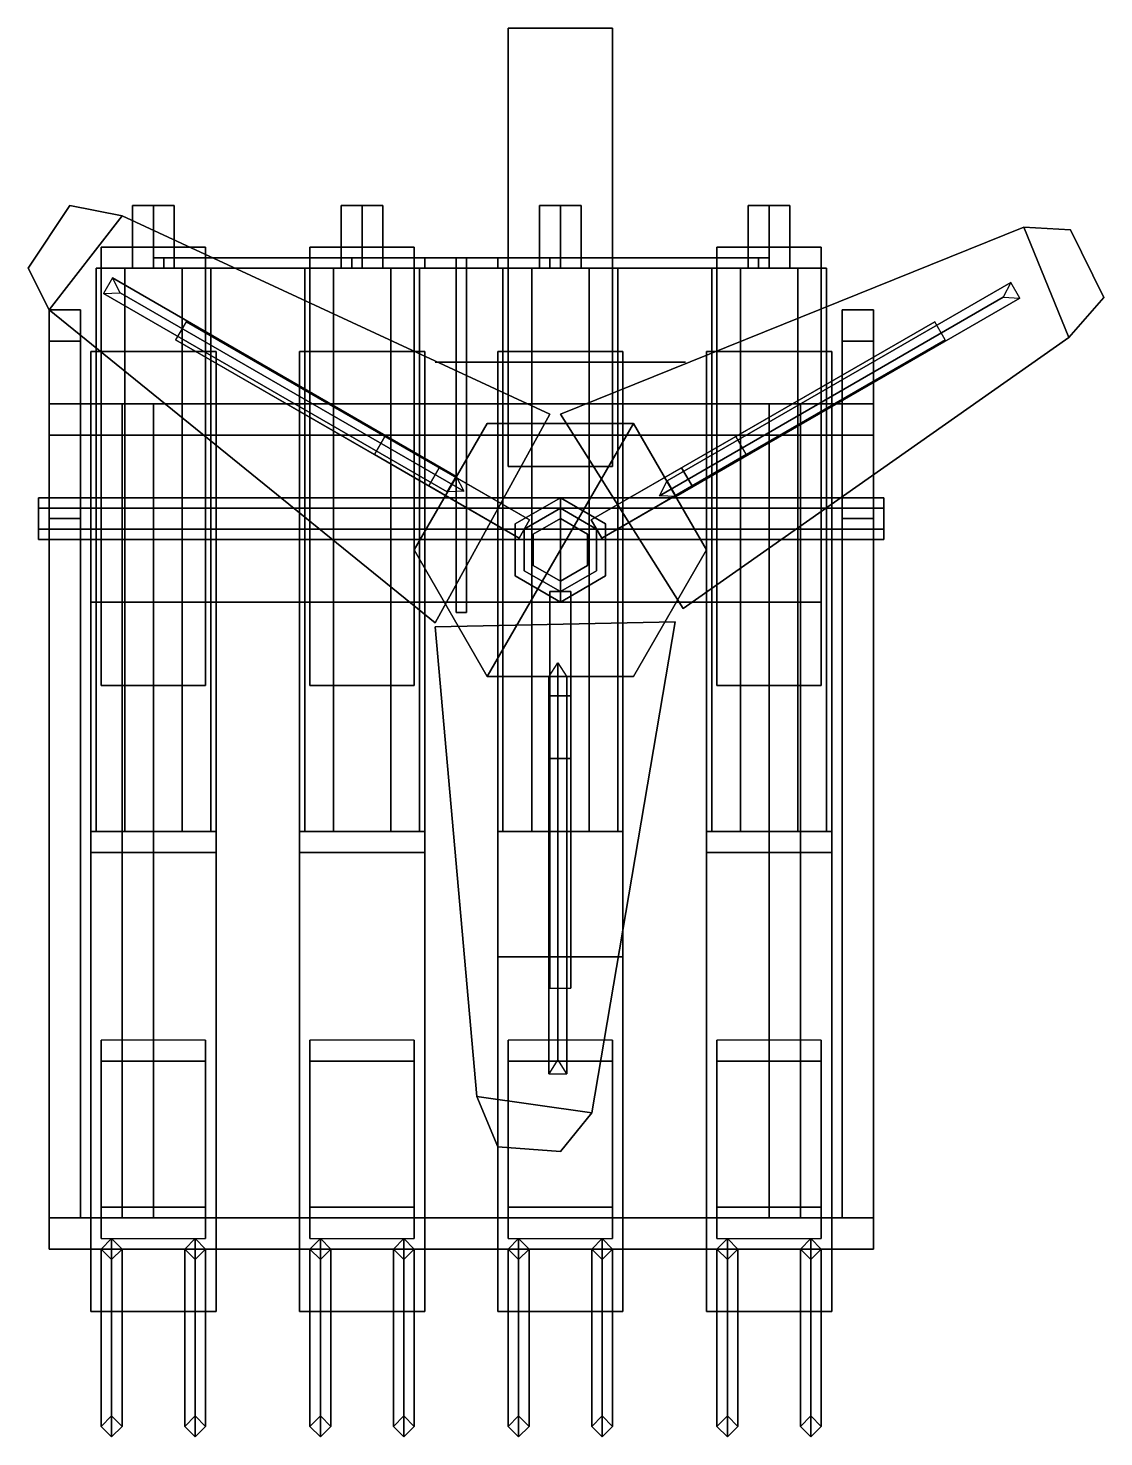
# Model space of a CAD drawing. Header units: millimetres. Extents: x -0.51 to 7, y -0.85 to 1.
# Drawn here: x -0.51 to 0.521, y -0.85 to 0.5 of the extents above; entities that cross this region are included whole.
import ezdxf

# ---------------------------------------------------------------- set-up
doc = ezdxf.new("R2010")
doc.units = ezdxf.units.MM
for name, color, linetype in [('mg', 1, 'Continuous'), ('sleeve', 5, 'Continuous'), ('turret', 2, 'Continuous')]:
    doc.layers.add(name, color=color, linetype=linetype)

msp = doc.modelspace()

# ---------------------------------------------------------------- linework, layer by layer
for points in [[(-0.49, 0.23, 0.03), (-0.42, 0.32, 0.03), (-0.47, 0.33, 0.03), (-0.51, 0.27, 0.03)], [(-0.47, 0.33), (-0.42, 0.32), (-0.49, 0.23), (-0.51, 0.27)], [(-0.51, 0.27, 0.03), (-0.47, 0.33, 0.03), (-0.47, 0.33), (-0.51, 0.27)], [(-0.47, 0.33, 0.03), (-0.42, 0.32, 0.03), (-0.42, 0.32), (-0.47, 0.33)], [(-0.42, 0.32), (-0.01, 0.13), (-0.12, -0.07), (-0.49, 0.23)], [(-0.12, -0.07, 0.03), (-0.01, 0.13, 0.03), (-0.42, 0.32, 0.03), (-0.49, 0.23, 0.03)], [(-0.42, 0.32, 0.03), (-0.01, 0.13, 0.03), (-0.01, 0.13), (-0.42, 0.32)], [(0, 0.13, 0.03), (0.1176, -0.0563, 0.03), (0.4871, 0.2037, 0.03), (0.4442, 0.3094, 0.03)], [(0.4871, 0.2037), (0.1176, -0.0563), (0, 0.13), (0.4442, 0.3094)], [(0.4442, 0.3094), (0, 0.13), (0, 0.13, 0.03), (0.4442, 0.3094, 0.03)], [(0.4442, 0.3094, 0.03), (0.4871, 0.2037, 0.03), (0.5208, 0.242, 0.03), (0.4888, 0.3067, 0.03)], [(0.5208, 0.242), (0.4871, 0.2037), (0.4442, 0.3094), (0.4888, 0.3067)], [(0.4888, 0.3067), (0.4442, 0.3094), (0.4442, 0.3094, 0.03), (0.4888, 0.3067, 0.03)], [(0.4888, 0.3067, 0.03), (0.5208, 0.242, 0.03), (0.5208, 0.242), (0.4888, 0.3067)], [(-0.51, 0.27), (-0.49, 0.23), (-0.49, 0.23, 0.03), (-0.51, 0.27, 0.03)], [(-0.4293, 0.2607, 0.0257), (-0.4379, 0.2457, 0.0257), (-0.1085, 0.0555, 0.8413), (-0.0999, 0.0705, 0.8413)], [(-0.4218, 0.2464, 0.0193), (-0.4293, 0.2607, 0.0257), (-0.0999, 0.0705, 0.8413), (-0.0924, 0.0562, 0.835)], [(-0.4379, 0.2457, 0.0257), (-0.4218, 0.2464, 0.0193), (-0.0924, 0.0562, 0.835), (-0.1085, 0.0555, 0.8413)], [(0.4318, 0.2564, 0.0257), (0.4243, 0.2421, 0.0193), (0.0949, 0.0519, 0.835), (0.1024, 0.0662, 0.8413)], [(0.4404, 0.2414, 0.0257), (0.4318, 0.2564, 0.0257), (0.1024, 0.0662, 0.8413), (0.111, 0.0512, 0.8413)], [(-0.49, 0.23), (-0.12, -0.07), (-0.12, -0.07, 0.03), (-0.49, 0.23, 0.03)], [(0.4243, 0.2421, 0.0193), (0.4404, 0.2414, 0.0257), (0.111, 0.0512, 0.8413), (0.0949, 0.0519, 0.835)], [(0.5208, 0.242, 0.03), (0.4871, 0.2037, 0.03), (0.4871, 0.2037), (0.5208, 0.242)], [(-0.1682, 0.1087, 0.5), (-0.3587, 0.2187, 0.03), (-0.3687, 0.2013, 0.03), (-0.1782, 0.0913, 0.5)], [(-0.0296, 0.0287, 0.5), (-0.0296, 0.0287, 0.03), (-0.3587, 0.2187, 0.03), (-0.1682, 0.1087, 0.5)], [(0.3587, 0.2187, 0.03), (0.0296, 0.0287, 0.03), (0.0296, 0.0287, 0.5), (0.1682, 0.1087, 0.5)], [(0.1782, 0.0913, 0.5), (0.3687, 0.2013, 0.03), (0.3587, 0.2187, 0.03), (0.1682, 0.1087, 0.5)], [(0.4871, 0.2037, 0.03), (0.1176, -0.0563, 0.03), (0.1176, -0.0563), (0.4871, 0.2037)], [(-0.3687, 0.2013, 0.03), (-0.0396, 0.0113, 0.03), (-0.0396, 0.0113, 0.5), (-0.1782, 0.0913, 0.5)], [(0.0396, 0.0113, 0.5), (0.0396, 0.0113, 0.03), (0.3687, 0.2013, 0.03), (0.1782, 0.0913, 0.5)], [(-0.12, -0.07), (-0.01, 0.13), (-0.01, 0.13, 0.03), (-0.12, -0.07, 0.03)], [(0, 0.13), (0.1176, -0.0563), (0.1176, -0.0563, 0.03), (0, 0.13, 0.03)], [(-0.1782, 0.0913, 0.5), (-0.0396, 0.0113, 0.5), (-0.0296, 0.0287, 0.5), (-0.1682, 0.1087, 0.5)], [(-0.14, 0, 0.05), (-0.07, 0.1212, 0.05), (-0.07, 0.1212), (-0.14, 0)], [(-0.07, 0.1212, 0.05), (-0.14, 0, 0.05), (-0.07, -0.1212, 0.05), (0.07, 0.1212, 0.05)], [(-0.07, 0.1212, 0.05), (0.07, 0.1212, 0.05), (0.07, 0.1212), (-0.07, 0.1212)], [(0.07, 0.1212, 0.05), (-0.07, -0.1212, 0.05), (0.07, -0.1212, 0.05), (0.14, 0, 0.05)], [(0.1682, 0.1087, 0.5), (0.0296, 0.0287, 0.5), (0.0396, 0.0113, 0.5), (0.1782, 0.0913, 0.5)], [(0.07, 0.1212, 0.05), (0.14, 0, 0.05), (0.14, 0), (0.07, 0.1212)], [(-0.1162, 0.0787, 0.87), (-0.1162, 0.0787, 0.82), (-0.1262, 0.0613, 0.82), (-0.1262, 0.0613, 0.87)], [(-0.1262, 0.0613, 0.87), (-0.0396, 0.0113, 0.89), (-0.0296, 0.0287, 0.89), (-0.1162, 0.0787, 0.87)], [(-0.1162, 0.0787, 0.82), (-0.0296, 0.0287, 0.8), (-0.0396, 0.0113, 0.8), (-0.1262, 0.0613, 0.82)], [(-0.0296, 0.0287, 0.89), (-0.0296, 0.0287, 0.8), (-0.1162, 0.0787, 0.82), (-0.1162, 0.0787, 0.87)], [(0.1162, 0.0787, 0.82), (0.0296, 0.0287, 0.8), (0.0296, 0.0287, 0.89), (0.1162, 0.0787, 0.87)], [(0.1262, 0.0613, 0.82), (0.0396, 0.0113, 0.8), (0.0296, 0.0287, 0.8), (0.1162, 0.0787, 0.82)], [(0.1162, 0.0787, 0.87), (0.0296, 0.0287, 0.89), (0.0396, 0.0113, 0.89), (0.1262, 0.0613, 0.87)], [(0.1262, 0.0613, 0.87), (0.1262, 0.0613, 0.82), (0.1162, 0.0787, 0.82), (0.1162, 0.0787, 0.87)], [(-0.1262, 0.0613, 0.82), (-0.0396, 0.0113, 0.8), (-0.0396, 0.0113, 0.89), (-0.1262, 0.0613, 0.87)], [(0.0396, 0.0113, 0.89), (0.0396, 0.0113, 0.8), (0.1262, 0.0613, 0.82), (0.1262, 0.0613, 0.87)], [(0, 0.05, 0.05), (-0.0433, 0.025, 0.05), (-0.0433, 0.025, 0.95), (0, 0.05, 0.95)], [(0, -0.05, 0.95), (0, 0.05, 0.95), (-0.0433, 0.025, 0.95), (-0.0433, -0.025, 0.95)], [(0.0433, 0.025, 0.05), (0, 0.05, 0.05), (0, 0.05, 0.95), (0.0433, 0.025, 0.95)], [(0.0433, -0.025, 0.95), (0.0433, 0.025, 0.95), (0, 0.05, 0.95), (0, -0.05, 0.95)], [(0, 0.04, 0.95), (-0.0346, 0.02, 0.95), (-0.0346, 0.02, 1.45), (0, 0.04, 1.45)], [(0, -0.04, 1.45), (0, 0.04, 1.45), (-0.0346, 0.02, 1.45), (-0.0346, -0.02, 1.45)], [(0, 0.03, 1.45), (-0.026, 0.015, 1.45), (-0.026, 0.015, 1.53), (0, 0.03, 1.53)], [(0.0346, 0.02, 0.95), (0, 0.04, 0.95), (0, 0.04, 1.45), (0.0346, 0.02, 1.45)], [(0.0346, -0.02, 1.45), (0.0346, 0.02, 1.45), (0, 0.04, 1.45), (0, -0.04, 1.45)], [(0.026, 0.015, 1.45), (0, 0.03, 1.45), (0, 0.03, 1.53), (0.026, 0.015, 1.53)], [(-0.0433, 0.025, 0.05), (-0.0433, -0.025, 0.05), (-0.0433, -0.025, 0.95), (-0.0433, 0.025, 0.95)], [(-0.0346, 0.02, 0.95), (-0.0346, -0.02, 0.95), (-0.0346, -0.02, 1.45), (-0.0346, 0.02, 1.45)], [(-0.026, 0.015, 1.45), (-0.026, -0.015, 1.45), (-0.026, -0.015, 1.53), (-0.026, 0.015, 1.53)], [(0.026, -0.015, 1.45), (0.026, 0.015, 1.45), (0.026, 0.015, 1.53), (0.026, -0.015, 1.53)], [(0.0346, -0.02, 0.95), (0.0346, 0.02, 0.95), (0.0346, 0.02, 1.45), (0.0346, -0.02, 1.45)], [(0.0433, -0.025, 0.05), (0.0433, 0.025, 0.05), (0.0433, 0.025, 0.95), (0.0433, -0.025, 0.95)], [(-0.07, -0.1212, 0.05), (-0.14, 0, 0.05), (-0.14, 0), (-0.07, -0.1212)], [(0.14, 0, 0.05), (0.07, -0.1212, 0.05), (0.07, -0.1212), (0.14, 0)], [(-0.0433, -0.025, 0.05), (0, -0.05, 0.05), (0, -0.05, 0.95), (-0.0433, -0.025, 0.95)], [(-0.0346, -0.02, 0.95), (0, -0.04, 0.95), (0, -0.04, 1.45), (-0.0346, -0.02, 1.45)], [(-0.026, -0.015, 1.45), (0, -0.03, 1.45), (0, -0.03, 1.53), (-0.026, -0.015, 1.53)], [(0, -0.03, 1.45), (0.026, -0.015, 1.45), (0.026, -0.015, 1.53), (0, -0.03, 1.53)], [(0, -0.04, 0.95), (0.0346, -0.02, 0.95), (0.0346, -0.02, 1.45), (0, -0.04, 1.45)], [(0, -0.05, 0.05), (0.0433, -0.025, 0.05), (0.0433, -0.025, 0.95), (0, -0.05, 0.95)], [(-0.01, -0.04, 0.5), (-0.01, -0.04, 0.03), (-0.01, -0.42, 0.03), (-0.01, -0.2, 0.5)], [(0.01, -0.2, 0.5), (0.01, -0.04, 0.5), (-0.01, -0.04, 0.5), (-0.01, -0.2, 0.5)], [(-0.01, -0.04, 0.89), (-0.01, -0.04, 0.8), (-0.01, -0.14, 0.82), (-0.01, -0.14, 0.87)], [(-0.01, -0.14, 0.82), (-0.01, -0.04, 0.8), (0.01, -0.04, 0.8), (0.01, -0.14, 0.82)], [(0.01, -0.14, 0.87), (0.01, -0.04, 0.89), (-0.01, -0.04, 0.89), (-0.01, -0.14, 0.87)], [(0.01, -0.42, 0.03), (0.01, -0.04, 0.03), (0.01, -0.04, 0.5), (0.01, -0.2, 0.5)], [(0.01, -0.14, 0.82), (0.01, -0.04, 0.8), (0.01, -0.04, 0.89), (0.01, -0.14, 0.87)], [(0.11, -0.0689, 0.03), (-0.12, -0.0737, 0.03), (-0.08, -0.5237, 0.03), (0.03, -0.5394, 0.03)], [(-0.08, -0.5237), (-0.12, -0.0737), (0.11, -0.0689), (0.03, -0.5394)], [(0.11, -0.0689), (-0.12, -0.0737), (-0.12, -0.0737, 0.03), (0.11, -0.0689, 0.03)], [(-0.08, -0.5237, 0.03), (-0.12, -0.0737, 0.03), (-0.12, -0.0737), (-0.08, -0.5237)], [(0.03, -0.5394), (0.11, -0.0689), (0.11, -0.0689, 0.03), (0.03, -0.5394, 0.03)], [(0.07, -0.1212, 0.05), (-0.07, -0.1212, 0.05), (-0.07, -0.1212), (0.07, -0.1212)], [(-0.0025, -0.4885, 0.0193), (-0.0111, -0.5021, 0.0257), (-0.0111, -0.1218, 0.8413), (-0.0025, -0.1082, 0.835)], [(0.0062, -0.5021, 0.0257), (-0.0025, -0.4885, 0.0193), (-0.0025, -0.1082, 0.835), (0.0062, -0.1218, 0.8413)], [(-0.0111, -0.5021, 0.0257), (0.0062, -0.5021, 0.0257), (0.0062, -0.1218, 0.8413), (-0.0111, -0.1218, 0.8413)], [(-0.01, -0.14, 0.87), (-0.01, -0.14, 0.82), (0.01, -0.14, 0.82), (0.01, -0.14, 0.87)], [(-0.01, -0.2, 0.5), (-0.01, -0.42, 0.03), (0.01, -0.42, 0.03), (0.01, -0.2, 0.5)], [(0.03, -0.5394, 0.03), (-0.08, -0.5237, 0.03), (-0.06, -0.572, 0.03), (0, -0.5767, 0.03)], [(-0.06, -0.572), (-0.08, -0.5237), (0.03, -0.5394), (0, -0.5767)], [(-0.06, -0.572, 0.03), (-0.08, -0.5237, 0.03), (-0.08, -0.5237), (-0.06, -0.572)], [(0, -0.5767), (0.03, -0.5394), (0.03, -0.5394, 0.03), (0, -0.5767, 0.03)], [(0, -0.5767, 0.03), (-0.06, -0.572, 0.03), (-0.06, -0.572), (0, -0.5767)]]:
    msp.add_3dface(points)
at = {"layer": 'mg'}
for points in [[(-0.41, 0.27, 1.835), (-0.39, 0.27, 1.855), (-0.39, 0.33, 1.855), (-0.41, 0.33, 1.835)], [(-0.39, 0.27, 1.815), (-0.41, 0.27, 1.835), (-0.41, 0.33, 1.835), (-0.39, 0.33, 1.815)], [(-0.37, 0.33, 1.835), (-0.39, 0.33, 1.815), (-0.41, 0.33, 1.835), (-0.39, 0.33, 1.855)], [(-0.39, 0.27, 1.855), (-0.37, 0.27, 1.835), (-0.37, 0.33, 1.835), (-0.39, 0.33, 1.855)], [(-0.37, 0.27, 1.835), (-0.39, 0.27, 1.815), (-0.39, 0.33, 1.815), (-0.37, 0.33, 1.835)], [(-0.19, 0.27, 1.815), (-0.21, 0.27, 1.835), (-0.21, 0.33, 1.835), (-0.19, 0.33, 1.815)], [(-0.21, 0.27, 1.835), (-0.19, 0.27, 1.855), (-0.19, 0.33, 1.855), (-0.21, 0.33, 1.835)], [(-0.17, 0.33, 1.835), (-0.19, 0.33, 1.815), (-0.21, 0.33, 1.835), (-0.19, 0.33, 1.855)], [(-0.17, 0.27, 1.835), (-0.19, 0.27, 1.815), (-0.19, 0.33, 1.815), (-0.17, 0.33, 1.835)], [(-0.19, 0.27, 1.855), (-0.17, 0.27, 1.835), (-0.17, 0.33, 1.835), (-0.19, 0.33, 1.855)], [(0, 0.27, 1.815), (-0.02, 0.27, 1.835), (-0.02, 0.33, 1.835), (0, 0.33, 1.815)], [(-0.02, 0.27, 1.835), (0, 0.27, 1.855), (0, 0.33, 1.855), (-0.02, 0.33, 1.835)], [(0.02, 0.33, 1.835), (0, 0.33, 1.815), (-0.02, 0.33, 1.835), (0, 0.33, 1.855)], [(0.02, 0.27, 1.835), (0, 0.27, 1.815), (0, 0.33, 1.815), (0.02, 0.33, 1.835)], [(0, 0.27, 1.855), (0.02, 0.27, 1.835), (0.02, 0.33, 1.835), (0, 0.33, 1.855)], [(0.22, 0.33, 1.835), (0.2, 0.33, 1.815), (0.18, 0.33, 1.835), (0.2, 0.33, 1.855)], [(0.18, 0.27, 1.835), (0.2, 0.27, 1.855), (0.2, 0.33, 1.855), (0.18, 0.33, 1.835)], [(0.2, 0.27, 1.815), (0.18, 0.27, 1.835), (0.18, 0.33, 1.835), (0.2, 0.33, 1.815)], [(0.2, 0.27, 1.855), (0.22, 0.27, 1.835), (0.22, 0.33, 1.835), (0.2, 0.33, 1.855)], [(0.22, 0.27, 1.835), (0.2, 0.27, 1.815), (0.2, 0.33, 1.815), (0.22, 0.33, 1.835)], [(-0.445, -0.27, 1.86), (-0.4175, -0.27, 1.9076), (-0.4175, 0.27, 1.9076), (-0.445, 0.27, 1.86)], [(-0.4175, -0.27, 1.8124), (-0.445, -0.27, 1.86), (-0.445, 0.27, 1.86), (-0.4175, 0.27, 1.8124)], [(-0.3625, 0.27, 1.9076), (-0.4175, 0.27, 1.8124), (-0.445, 0.27, 1.86), (-0.4175, 0.27, 1.9076)], [(-0.4175, -0.27, 1.9076), (-0.3625, -0.27, 1.9076), (-0.3625, 0.27, 1.9076), (-0.4175, 0.27, 1.9076)], [(-0.3625, -0.27, 1.8124), (-0.4175, -0.27, 1.8124), (-0.4175, 0.27, 1.8124), (-0.3625, 0.27, 1.8124)], [(-0.335, 0.27, 1.86), (-0.3625, 0.27, 1.8124), (-0.4175, 0.27, 1.8124), (-0.3625, 0.27, 1.9076)], [(-0.3625, -0.27, 1.9076), (-0.335, -0.27, 1.86), (-0.335, 0.27, 1.86), (-0.3625, 0.27, 1.9076)], [(-0.335, -0.27, 1.86), (-0.3625, -0.27, 1.8124), (-0.3625, 0.27, 1.8124), (-0.335, 0.27, 1.86)], [(-0.245, -0.27, 1.86), (-0.2175, -0.27, 1.9076), (-0.2175, 0.27, 1.9076), (-0.245, 0.27, 1.86)], [(-0.1625, 0.27, 1.9076), (-0.2175, 0.27, 1.8124), (-0.245, 0.27, 1.86), (-0.2175, 0.27, 1.9076)], [(-0.2175, -0.27, 1.8124), (-0.245, -0.27, 1.86), (-0.245, 0.27, 1.86), (-0.2175, 0.27, 1.8124)], [(-0.135, 0.27, 1.86), (-0.1625, 0.27, 1.8124), (-0.2175, 0.27, 1.8124), (-0.1625, 0.27, 1.9076)], [(-0.1625, -0.27, 1.8124), (-0.2175, -0.27, 1.8124), (-0.2175, 0.27, 1.8124), (-0.1625, 0.27, 1.8124)], [(-0.2175, -0.27, 1.9076), (-0.1625, -0.27, 1.9076), (-0.1625, 0.27, 1.9076), (-0.2175, 0.27, 1.9076)], [(-0.1625, -0.27, 1.9076), (-0.135, -0.27, 1.86), (-0.135, 0.27, 1.86), (-0.1625, 0.27, 1.9076)], [(-0.135, -0.27, 1.86), (-0.1625, -0.27, 1.8124), (-0.1625, 0.27, 1.8124), (-0.135, 0.27, 1.86)], [(-0.055, -0.27, 1.86), (-0.0275, -0.27, 1.9076), (-0.0275, 0.27, 1.9076), (-0.055, 0.27, 1.86)], [(0.0275, 0.27, 1.9076), (-0.0275, 0.27, 1.8124), (-0.055, 0.27, 1.86), (-0.0275, 0.27, 1.9076)], [(-0.0275, -0.27, 1.8124), (-0.055, -0.27, 1.86), (-0.055, 0.27, 1.86), (-0.0275, 0.27, 1.8124)], [(0.055, 0.27, 1.86), (0.0275, 0.27, 1.8124), (-0.0275, 0.27, 1.8124), (0.0275, 0.27, 1.9076)], [(0.0275, -0.27, 1.8124), (-0.0275, -0.27, 1.8124), (-0.0275, 0.27, 1.8124), (0.0275, 0.27, 1.8124)], [(-0.0275, -0.27, 1.9076), (0.0275, -0.27, 1.9076), (0.0275, 0.27, 1.9076), (-0.0275, 0.27, 1.9076)], [(0.0275, -0.27, 1.9076), (0.055, -0.27, 1.86), (0.055, 0.27, 1.86), (0.0275, 0.27, 1.9076)], [(0.055, -0.27, 1.86), (0.0275, -0.27, 1.8124), (0.0275, 0.27, 1.8124), (0.055, 0.27, 1.86)], [(0.2275, 0.27, 1.9076), (0.1725, 0.27, 1.8124), (0.145, 0.27, 1.86), (0.1725, 0.27, 1.9076)], [(0.145, -0.27, 1.86), (0.1725, -0.27, 1.9076), (0.1725, 0.27, 1.9076), (0.145, 0.27, 1.86)], [(0.1725, -0.27, 1.8124), (0.145, -0.27, 1.86), (0.145, 0.27, 1.86), (0.1725, 0.27, 1.8124)], [(0.255, 0.27, 1.86), (0.2275, 0.27, 1.8124), (0.1725, 0.27, 1.8124), (0.2275, 0.27, 1.9076)], [(0.2275, -0.27, 1.8124), (0.1725, -0.27, 1.8124), (0.1725, 0.27, 1.8124), (0.2275, 0.27, 1.8124)], [(0.1725, -0.27, 1.9076), (0.2275, -0.27, 1.9076), (0.2275, 0.27, 1.9076), (0.1725, 0.27, 1.9076)], [(0.2275, -0.27, 1.9076), (0.255, -0.27, 1.86), (0.255, 0.27, 1.86), (0.2275, 0.27, 1.9076)], [(0.255, -0.27, 1.86), (0.2275, -0.27, 1.8124), (0.2275, 0.27, 1.8124), (0.255, 0.27, 1.86)], [(-0.45, -0.27, 1.91), (-0.45, -0.73, 1.91), (-0.33, -0.73, 1.91), (-0.33, -0.27, 1.91)], [(-0.45, -0.27, 1.76), (-0.45, -0.73, 1.76), (-0.45, -0.73, 1.91), (-0.45, -0.27, 1.91)], [(-0.33, -0.27, 1.91), (-0.33, -0.27, 1.76), (-0.45, -0.27, 1.76), (-0.45, -0.27, 1.91)], [(-0.33, -0.27, 1.76), (-0.33, -0.73, 1.76), (-0.45, -0.73, 1.76), (-0.45, -0.27, 1.76)], [(-0.33, -0.73, 1.91), (-0.33, -0.73, 1.76), (-0.33, -0.27, 1.76), (-0.33, -0.27, 1.91)], [(-0.25, -0.27, 1.76), (-0.25, -0.73, 1.76), (-0.25, -0.73, 1.91), (-0.25, -0.27, 1.91)], [(-0.13, -0.27, 1.91), (-0.13, -0.27, 1.76), (-0.25, -0.27, 1.76), (-0.25, -0.27, 1.91)], [(-0.13, -0.27, 1.76), (-0.13, -0.73, 1.76), (-0.25, -0.73, 1.76), (-0.25, -0.27, 1.76)], [(-0.25, -0.27, 1.91), (-0.25, -0.73, 1.91), (-0.13, -0.73, 1.91), (-0.13, -0.27, 1.91)], [(-0.13, -0.73, 1.91), (-0.13, -0.73, 1.76), (-0.13, -0.27, 1.76), (-0.13, -0.27, 1.91)], [(-0.06, -0.27, 1.76), (-0.06, -0.73, 1.76), (-0.06, -0.73, 1.91), (-0.06, -0.27, 1.91)], [(0.06, -0.27, 1.91), (0.06, -0.27, 1.76), (-0.06, -0.27, 1.76), (-0.06, -0.27, 1.91)], [(0.06, -0.27, 1.76), (0.06, -0.73, 1.76), (-0.06, -0.73, 1.76), (-0.06, -0.27, 1.76)], [(-0.06, -0.27, 1.91), (-0.06, -0.73, 1.91), (0.06, -0.73, 1.91), (0.06, -0.27, 1.91)], [(0.06, -0.73, 1.91), (0.06, -0.73, 1.76), (0.06, -0.27, 1.76), (0.06, -0.27, 1.91)], [(0.26, -0.27, 1.91), (0.26, -0.27, 1.76), (0.14, -0.27, 1.76), (0.14, -0.27, 1.91)], [(0.14, -0.27, 1.76), (0.14, -0.73, 1.76), (0.14, -0.73, 1.91), (0.14, -0.27, 1.91)], [(0.26, -0.27, 1.76), (0.26, -0.73, 1.76), (0.14, -0.73, 1.76), (0.14, -0.27, 1.76)], [(0.14, -0.27, 1.91), (0.14, -0.73, 1.91), (0.26, -0.73, 1.91), (0.26, -0.27, 1.91)], [(0.26, -0.73, 1.91), (0.26, -0.73, 1.76), (0.26, -0.27, 1.76), (0.26, -0.27, 1.91)], [(-0.44, -0.47, 1.91), (-0.44, -0.66, 1.91), (-0.44, -0.63, 1.93), (-0.44, -0.49, 1.93)], [(-0.34, -0.49, 1.93), (-0.34, -0.47, 1.91), (-0.44, -0.47, 1.91), (-0.44, -0.49, 1.93)], [(-0.34, -0.63, 1.93), (-0.34, -0.66, 1.91), (-0.34, -0.47, 1.91), (-0.34, -0.49, 1.93)], [(-0.24, -0.47, 1.91), (-0.24, -0.66, 1.91), (-0.24, -0.63, 1.93), (-0.24, -0.49, 1.93)], [(-0.14, -0.49, 1.93), (-0.14, -0.47, 1.91), (-0.24, -0.47, 1.91), (-0.24, -0.49, 1.93)], [(-0.14, -0.63, 1.93), (-0.14, -0.66, 1.91), (-0.14, -0.47, 1.91), (-0.14, -0.49, 1.93)], [(-0.05, -0.47, 1.91), (-0.05, -0.66, 1.91), (-0.05, -0.63, 1.93), (-0.05, -0.49, 1.93)], [(0.05, -0.49, 1.93), (0.05, -0.47, 1.91), (-0.05, -0.47, 1.91), (-0.05, -0.49, 1.93)], [(0.05, -0.63, 1.93), (0.05, -0.66, 1.91), (0.05, -0.47, 1.91), (0.05, -0.49, 1.93)], [(0.25, -0.49, 1.93), (0.25, -0.47, 1.91), (0.15, -0.47, 1.91), (0.15, -0.49, 1.93)], [(0.15, -0.47, 1.91), (0.15, -0.66, 1.91), (0.15, -0.63, 1.93), (0.15, -0.49, 1.93)], [(0.25, -0.63, 1.93), (0.25, -0.66, 1.91), (0.25, -0.47, 1.91), (0.25, -0.49, 1.93)], [(-0.44, -0.49, 1.93), (-0.44, -0.63, 1.93), (-0.34, -0.63, 1.93), (-0.34, -0.49, 1.93)], [(-0.24, -0.49, 1.93), (-0.24, -0.63, 1.93), (-0.14, -0.63, 1.93), (-0.14, -0.49, 1.93)], [(-0.05, -0.49, 1.93), (-0.05, -0.63, 1.93), (0.05, -0.63, 1.93), (0.05, -0.49, 1.93)], [(0.15, -0.49, 1.93), (0.15, -0.63, 1.93), (0.25, -0.63, 1.93), (0.25, -0.49, 1.93)], [(-0.44, -0.63, 1.93), (-0.44, -0.66, 1.91), (-0.34, -0.66, 1.91), (-0.34, -0.63, 1.93)], [(-0.24, -0.63, 1.93), (-0.24, -0.66, 1.91), (-0.14, -0.66, 1.91), (-0.14, -0.63, 1.93)], [(-0.05, -0.63, 1.93), (-0.05, -0.66, 1.91), (0.05, -0.66, 1.91), (0.05, -0.63, 1.93)], [(0.15, -0.63, 1.93), (0.15, -0.66, 1.91), (0.25, -0.66, 1.91), (0.25, -0.63, 1.93)], [(-0.42, -0.67, 1.92), (-0.43, -0.66, 1.91), (-0.44, -0.67, 1.92), (-0.43, -0.68, 1.93)], [(-0.44, -0.67, 1.92), (-0.43, -0.66, 1.91), (-0.43, -0.83, 1.91), (-0.44, -0.84, 1.92)], [(-0.43, -0.66, 1.91), (-0.42, -0.67, 1.92), (-0.42, -0.84, 1.92), (-0.43, -0.83, 1.91)], [(-0.34, -0.67, 1.92), (-0.35, -0.66, 1.91), (-0.36, -0.67, 1.92), (-0.35, -0.68, 1.93)], [(-0.36, -0.67, 1.92), (-0.35, -0.66, 1.91), (-0.35, -0.83, 1.91), (-0.36, -0.84, 1.92)], [(-0.35, -0.66, 1.91), (-0.34, -0.67, 1.92), (-0.34, -0.84, 1.92), (-0.35, -0.83, 1.91)], [(-0.24, -0.67, 1.92), (-0.23, -0.66, 1.91), (-0.23, -0.83, 1.91), (-0.24, -0.84, 1.92)], [(-0.22, -0.67, 1.92), (-0.23, -0.66, 1.91), (-0.24, -0.67, 1.92), (-0.23, -0.68, 1.93)], [(-0.23, -0.66, 1.91), (-0.22, -0.67, 1.92), (-0.22, -0.84, 1.92), (-0.23, -0.83, 1.91)], [(-0.16, -0.67, 1.92), (-0.15, -0.66, 1.91), (-0.15, -0.83, 1.91), (-0.16, -0.84, 1.92)], [(-0.14, -0.67, 1.92), (-0.15, -0.66, 1.91), (-0.16, -0.67, 1.92), (-0.15, -0.68, 1.93)], [(-0.15, -0.66, 1.91), (-0.14, -0.67, 1.92), (-0.14, -0.84, 1.92), (-0.15, -0.83, 1.91)], [(-0.03, -0.67, 1.92), (-0.04, -0.66, 1.91), (-0.05, -0.67, 1.92), (-0.04, -0.68, 1.93)], [(-0.05, -0.67, 1.92), (-0.04, -0.66, 1.91), (-0.04, -0.83, 1.91), (-0.05, -0.84, 1.92)], [(-0.04, -0.66, 1.91), (-0.03, -0.67, 1.92), (-0.03, -0.84, 1.92), (-0.04, -0.83, 1.91)], [(0.03, -0.67, 1.92), (0.04, -0.66, 1.91), (0.04, -0.83, 1.91), (0.03, -0.84, 1.92)], [(0.05, -0.67, 1.92), (0.04, -0.66, 1.91), (0.03, -0.67, 1.92), (0.04, -0.68, 1.93)], [(0.04, -0.66, 1.91), (0.05, -0.67, 1.92), (0.05, -0.84, 1.92), (0.04, -0.83, 1.91)], [(0.17, -0.67, 1.92), (0.16, -0.66, 1.91), (0.15, -0.67, 1.92), (0.16, -0.68, 1.93)], [(0.15, -0.67, 1.92), (0.16, -0.66, 1.91), (0.16, -0.83, 1.91), (0.15, -0.84, 1.92)], [(0.16, -0.66, 1.91), (0.17, -0.67, 1.92), (0.17, -0.84, 1.92), (0.16, -0.83, 1.91)], [(0.23, -0.67, 1.92), (0.24, -0.66, 1.91), (0.24, -0.83, 1.91), (0.23, -0.84, 1.92)], [(0.25, -0.67, 1.92), (0.24, -0.66, 1.91), (0.23, -0.67, 1.92), (0.24, -0.68, 1.93)], [(0.24, -0.66, 1.91), (0.25, -0.67, 1.92), (0.25, -0.84, 1.92), (0.24, -0.83, 1.91)], [(-0.43, -0.68, 1.93), (-0.44, -0.67, 1.92), (-0.44, -0.84, 1.92), (-0.43, -0.85, 1.93)], [(-0.42, -0.67, 1.92), (-0.43, -0.68, 1.93), (-0.43, -0.85, 1.93), (-0.42, -0.84, 1.92)], [(-0.35, -0.68, 1.93), (-0.36, -0.67, 1.92), (-0.36, -0.84, 1.92), (-0.35, -0.85, 1.93)], [(-0.34, -0.67, 1.92), (-0.35, -0.68, 1.93), (-0.35, -0.85, 1.93), (-0.34, -0.84, 1.92)], [(-0.23, -0.68, 1.93), (-0.24, -0.67, 1.92), (-0.24, -0.84, 1.92), (-0.23, -0.85, 1.93)], [(-0.22, -0.67, 1.92), (-0.23, -0.68, 1.93), (-0.23, -0.85, 1.93), (-0.22, -0.84, 1.92)], [(-0.15, -0.68, 1.93), (-0.16, -0.67, 1.92), (-0.16, -0.84, 1.92), (-0.15, -0.85, 1.93)], [(-0.14, -0.67, 1.92), (-0.15, -0.68, 1.93), (-0.15, -0.85, 1.93), (-0.14, -0.84, 1.92)], [(-0.04, -0.68, 1.93), (-0.05, -0.67, 1.92), (-0.05, -0.84, 1.92), (-0.04, -0.85, 1.93)], [(-0.03, -0.67, 1.92), (-0.04, -0.68, 1.93), (-0.04, -0.85, 1.93), (-0.03, -0.84, 1.92)], [(0.04, -0.68, 1.93), (0.03, -0.67, 1.92), (0.03, -0.84, 1.92), (0.04, -0.85, 1.93)], [(0.05, -0.67, 1.92), (0.04, -0.68, 1.93), (0.04, -0.85, 1.93), (0.05, -0.84, 1.92)], [(0.16, -0.68, 1.93), (0.15, -0.67, 1.92), (0.15, -0.84, 1.92), (0.16, -0.85, 1.93)], [(0.17, -0.67, 1.92), (0.16, -0.68, 1.93), (0.16, -0.85, 1.93), (0.17, -0.84, 1.92)], [(0.24, -0.68, 1.93), (0.23, -0.67, 1.92), (0.23, -0.84, 1.92), (0.24, -0.85, 1.93)], [(0.25, -0.67, 1.92), (0.24, -0.68, 1.93), (0.24, -0.85, 1.93), (0.25, -0.84, 1.92)], [(-0.45, -0.73, 1.91), (-0.45, -0.73, 1.76), (-0.33, -0.73, 1.76), (-0.33, -0.73, 1.91)], [(-0.25, -0.73, 1.91), (-0.25, -0.73, 1.76), (-0.13, -0.73, 1.76), (-0.13, -0.73, 1.91)], [(-0.06, -0.73, 1.91), (-0.06, -0.73, 1.76), (0.06, -0.73, 1.76), (0.06, -0.73, 1.91)], [(0.14, -0.73, 1.91), (0.14, -0.73, 1.76), (0.26, -0.73, 1.76), (0.26, -0.73, 1.91)], [(-0.44, -0.84, 1.92), (-0.43, -0.83, 1.91), (-0.43, -0.83, 1.75), (-0.44, -0.84, 1.75)], [(-0.43, -0.85, 1.75), (-0.44, -0.84, 1.75), (-0.43, -0.83, 1.75), (-0.42, -0.84, 1.75)], [(-0.43, -0.83, 1.91), (-0.42, -0.84, 1.92), (-0.42, -0.84, 1.75), (-0.43, -0.83, 1.75)], [(-0.36, -0.84, 1.92), (-0.35, -0.83, 1.91), (-0.35, -0.83, 1.75), (-0.36, -0.84, 1.75)], [(-0.35, -0.85, 1.75), (-0.36, -0.84, 1.75), (-0.35, -0.83, 1.75), (-0.34, -0.84, 1.75)], [(-0.35, -0.83, 1.91), (-0.34, -0.84, 1.92), (-0.34, -0.84, 1.75), (-0.35, -0.83, 1.75)], [(-0.24, -0.84, 1.92), (-0.23, -0.83, 1.91), (-0.23, -0.83, 1.75), (-0.24, -0.84, 1.75)], [(-0.23, -0.85, 1.75), (-0.24, -0.84, 1.75), (-0.23, -0.83, 1.75), (-0.22, -0.84, 1.75)], [(-0.23, -0.83, 1.91), (-0.22, -0.84, 1.92), (-0.22, -0.84, 1.75), (-0.23, -0.83, 1.75)], [(-0.16, -0.84, 1.92), (-0.15, -0.83, 1.91), (-0.15, -0.83, 1.75), (-0.16, -0.84, 1.75)], [(-0.15, -0.85, 1.75), (-0.16, -0.84, 1.75), (-0.15, -0.83, 1.75), (-0.14, -0.84, 1.75)], [(-0.15, -0.83, 1.91), (-0.14, -0.84, 1.92), (-0.14, -0.84, 1.75), (-0.15, -0.83, 1.75)], [(-0.05, -0.84, 1.92), (-0.04, -0.83, 1.91), (-0.04, -0.83, 1.75), (-0.05, -0.84, 1.75)], [(-0.04, -0.85, 1.75), (-0.05, -0.84, 1.75), (-0.04, -0.83, 1.75), (-0.03, -0.84, 1.75)], [(-0.04, -0.83, 1.91), (-0.03, -0.84, 1.92), (-0.03, -0.84, 1.75), (-0.04, -0.83, 1.75)], [(0.03, -0.84, 1.92), (0.04, -0.83, 1.91), (0.04, -0.83, 1.75), (0.03, -0.84, 1.75)], [(0.04, -0.85, 1.75), (0.03, -0.84, 1.75), (0.04, -0.83, 1.75), (0.05, -0.84, 1.75)], [(0.04, -0.83, 1.91), (0.05, -0.84, 1.92), (0.05, -0.84, 1.75), (0.04, -0.83, 1.75)], [(0.15, -0.84, 1.92), (0.16, -0.83, 1.91), (0.16, -0.83, 1.75), (0.15, -0.84, 1.75)], [(0.16, -0.85, 1.75), (0.15, -0.84, 1.75), (0.16, -0.83, 1.75), (0.17, -0.84, 1.75)], [(0.16, -0.83, 1.91), (0.17, -0.84, 1.92), (0.17, -0.84, 1.75), (0.16, -0.83, 1.75)], [(0.23, -0.84, 1.92), (0.24, -0.83, 1.91), (0.24, -0.83, 1.75), (0.23, -0.84, 1.75)], [(0.24, -0.85, 1.75), (0.23, -0.84, 1.75), (0.24, -0.83, 1.75), (0.25, -0.84, 1.75)], [(0.24, -0.83, 1.91), (0.25, -0.84, 1.92), (0.25, -0.84, 1.75), (0.24, -0.83, 1.75)], [(-0.43, -0.85, 1.93), (-0.44, -0.84, 1.92), (-0.44, -0.84, 1.75), (-0.43, -0.85, 1.75)], [(-0.42, -0.84, 1.92), (-0.43, -0.85, 1.93), (-0.43, -0.85, 1.75), (-0.42, -0.84, 1.75)], [(-0.35, -0.85, 1.93), (-0.36, -0.84, 1.92), (-0.36, -0.84, 1.75), (-0.35, -0.85, 1.75)], [(-0.34, -0.84, 1.92), (-0.35, -0.85, 1.93), (-0.35, -0.85, 1.75), (-0.34, -0.84, 1.75)], [(-0.23, -0.85, 1.93), (-0.24, -0.84, 1.92), (-0.24, -0.84, 1.75), (-0.23, -0.85, 1.75)], [(-0.22, -0.84, 1.92), (-0.23, -0.85, 1.93), (-0.23, -0.85, 1.75), (-0.22, -0.84, 1.75)], [(-0.15, -0.85, 1.93), (-0.16, -0.84, 1.92), (-0.16, -0.84, 1.75), (-0.15, -0.85, 1.75)], [(-0.14, -0.84, 1.92), (-0.15, -0.85, 1.93), (-0.15, -0.85, 1.75), (-0.14, -0.84, 1.75)], [(-0.04, -0.85, 1.93), (-0.05, -0.84, 1.92), (-0.05, -0.84, 1.75), (-0.04, -0.85, 1.75)], [(-0.03, -0.84, 1.92), (-0.04, -0.85, 1.93), (-0.04, -0.85, 1.75), (-0.03, -0.84, 1.75)], [(0.04, -0.85, 1.93), (0.03, -0.84, 1.92), (0.03, -0.84, 1.75), (0.04, -0.85, 1.75)], [(0.05, -0.84, 1.92), (0.04, -0.85, 1.93), (0.04, -0.85, 1.75), (0.05, -0.84, 1.75)], [(0.16, -0.85, 1.93), (0.15, -0.84, 1.92), (0.15, -0.84, 1.75), (0.16, -0.85, 1.75)], [(0.17, -0.84, 1.92), (0.16, -0.85, 1.93), (0.16, -0.85, 1.75), (0.17, -0.84, 1.75)], [(0.24, -0.85, 1.93), (0.23, -0.84, 1.92), (0.23, -0.84, 1.75), (0.24, -0.85, 1.75)], [(0.25, -0.84, 1.92), (0.24, -0.85, 1.93), (0.24, -0.85, 1.75), (0.25, -0.84, 1.75)]]:
    msp.add_3dface(points, dxfattribs=at)
at = {"layer": 'sleeve'}
for points in [[(-0.39, 0.28, 1.89), (-0.39, 0.27, 1.89), (-0.21, 0.27, 2.02), (-0.21, 0.28, 2.02)], [(-0.21, 0.28, 2.01), (-0.38, 0.28, 1.89), (-0.39, 0.28, 1.89), (-0.21, 0.28, 2.02)], [(-0.38, 0.28, 1.89), (-0.38, 0.27, 1.89), (-0.39, 0.27, 1.89), (-0.39, 0.28, 1.89)], [(-0.21, 0.27, 2.02), (-0.39, 0.27, 1.89), (-0.38, 0.27, 1.89), (-0.21, 0.27, 2.01)], [(-0.21, 0.27, 2.01), (-0.38, 0.27, 1.89), (-0.38, 0.28, 1.89), (-0.21, 0.28, 2.01)], [(-0.13, 0.27, 2.01), (-0.21, 0.27, 2.01), (-0.21, 0.28, 2.01), (-0.13, 0.28, 2.01)], [(-0.13, 0.28, 2.01), (-0.21, 0.28, 2.01), (-0.21, 0.28, 2.02), (-0.13, 0.28, 2.02)], [(-0.21, 0.28, 2.02), (-0.21, 0.27, 2.02), (-0.13, 0.27, 2.02), (-0.13, 0.28, 2.02)], [(-0.13, 0.27, 2.02), (-0.21, 0.27, 2.02), (-0.21, 0.27, 2.01), (-0.13, 0.27, 2.01)], [(-0.2, 0.28, 1.89), (-0.2, 0.27, 1.89), (-0.2, 0.27, 2.01), (-0.2, 0.28, 2.01)], [(-0.19, 0.28, 2.01), (-0.19, 0.28, 1.89), (-0.2, 0.28, 1.89), (-0.2, 0.28, 2.01)], [(-0.19, 0.28, 1.89), (-0.19, 0.27, 1.89), (-0.2, 0.27, 1.89), (-0.2, 0.28, 1.89)], [(-0.2, 0.27, 2.01), (-0.2, 0.27, 1.89), (-0.19, 0.27, 1.89), (-0.19, 0.27, 2.01)], [(-0.19, 0.27, 2.01), (-0.19, 0.27, 1.89), (-0.19, 0.28, 1.89), (-0.19, 0.28, 2.01)], [(-0.1, 0.28, 1.91), (-0.13, 0.28, 2.01), (-0.13, 0.28, 2.02), (-0.09, 0.28, 1.91)], [(-0.1, 0.27, 1.91), (-0.13, 0.27, 2.01), (-0.13, 0.28, 2.01), (-0.1, 0.28, 1.91)], [(-0.13, 0.28, 2.02), (-0.13, 0.27, 2.02), (-0.09, 0.27, 1.91), (-0.09, 0.28, 1.91)], [(-0.09, 0.27, 1.91), (-0.13, 0.27, 2.02), (-0.13, 0.27, 2.01), (-0.1, 0.27, 1.91)], [(-0.06, 0.28, 2.01), (-0.09, 0.28, 1.91), (-0.1, 0.28, 1.91), (-0.06, 0.28, 2.02)], [(-0.1, 0.28, 1.91), (-0.1, 0.27, 1.91), (-0.06, 0.27, 2.02), (-0.06, 0.28, 2.02)], [(-0.1, 0.28, 1.85), (-0.1, -0.06, 1.85), (-0.1, -0.06, 1.86), (-0.1, 0.27, 1.86)], [(-0.09, 0.28, 1.85), (-0.09, -0.06, 1.85), (-0.1, -0.06, 1.85), (-0.1, 0.28, 1.85)], [(-0.1, 0.27, 1.86), (-0.09, 0.27, 1.86), (-0.09, 0.28, 1.85), (-0.1, 0.28, 1.85)], [(-0.1, 0.28, 1.85), (-0.1, 0.28, 1.91), (-0.09, 0.28, 1.91), (-0.09, 0.28, 1.85)], [(-0.1, 0.27, 1.86), (-0.1, 0.27, 1.91), (-0.1, 0.28, 1.91), (-0.1, 0.28, 1.85)], [(-0.09, 0.28, 1.85), (-0.09, 0.27, 1.86), (-0.1, 0.27, 1.86), (-0.1, 0.28, 1.85)], [(-0.06, 0.27, 2.02), (-0.1, 0.27, 1.91), (-0.09, 0.27, 1.91), (-0.06, 0.27, 2.01)], [(-0.1, -0.06, 1.86), (-0.09, -0.06, 1.86), (-0.09, 0.27, 1.86), (-0.1, 0.27, 1.86)], [(-0.09, 0.27, 1.86), (-0.09, 0.27, 1.91), (-0.1, 0.27, 1.91), (-0.1, 0.27, 1.86)], [(-0.06, 0.27, 2.01), (-0.09, 0.27, 1.91), (-0.09, 0.28, 1.91), (-0.06, 0.28, 2.01)], [(-0.09, 0.27, 1.86), (-0.09, -0.06, 1.86), (-0.09, -0.06, 1.85), (-0.09, 0.28, 1.85)], [(-0.09, 0.28, 1.91), (-0.09, 0.27, 1.91), (-0.09, 0.27, 1.86), (-0.09, 0.28, 1.85)], [(0.02, 0.27, 2.01), (-0.06, 0.27, 2.01), (-0.06, 0.28, 2.01), (0.02, 0.28, 2.01)], [(0.02, 0.28, 2.01), (-0.06, 0.28, 2.01), (-0.06, 0.28, 2.02), (0.02, 0.28, 2.02)], [(-0.06, 0.28, 2.02), (-0.06, 0.27, 2.02), (0.02, 0.27, 2.02), (0.02, 0.28, 2.02)], [(0.02, 0.27, 2.02), (-0.06, 0.27, 2.02), (-0.06, 0.27, 2.01), (0.02, 0.27, 2.01)], [(-0.01, 0.28, 1.89), (-0.01, 0.27, 1.89), (-0.01, 0.27, 2.01), (-0.01, 0.28, 2.01)], [(0, 0.28, 2.01), (0, 0.28, 1.89), (-0.01, 0.28, 1.89), (-0.01, 0.28, 2.01)], [(0, 0.28, 1.89), (0, 0.27, 1.89), (-0.01, 0.27, 1.89), (-0.01, 0.28, 1.89)], [(-0.01, 0.27, 2.01), (-0.01, 0.27, 1.89), (0, 0.27, 1.89), (0, 0.27, 2.01)], [(0, 0.27, 2.01), (0, 0.27, 1.89), (0, 0.28, 1.89), (0, 0.28, 2.01)], [(0.02, 0.27, 2.02), (0.2, 0.27, 1.89), (0.2, 0.28, 1.89), (0.02, 0.28, 2.02)], [(0.19, 0.28, 1.89), (0.19, 0.27, 1.89), (0.02, 0.27, 2.01), (0.02, 0.28, 2.01)], [(0.02, 0.28, 2.02), (0.2, 0.28, 1.89), (0.19, 0.28, 1.89), (0.02, 0.28, 2.01)], [(0.02, 0.27, 2.01), (0.19, 0.27, 1.89), (0.2, 0.27, 1.89), (0.02, 0.27, 2.02)], [(0.2, 0.28, 1.89), (0.2, 0.27, 1.89), (0.19, 0.27, 1.89), (0.19, 0.28, 1.89)], [(-0.46, 0.23, 1.66), (-0.46, 0.03, 1.59), (-0.49, 0.03, 1.59), (-0.49, 0.23, 1.66)], [(-0.49, 0.23, 1.66), (-0.49, 0.03, 1.59), (-0.49, 0.03, 1.62), (-0.49, 0.2, 1.68)], [(-0.49, 0.14, 1.81), (-0.49, 0.23, 1.74), (-0.49, 0.2, 1.71), (-0.49, 0.14, 1.78)], [(-0.46, 0.14, 1.81), (-0.46, 0.23, 1.74), (-0.49, 0.23, 1.74), (-0.49, 0.14, 1.81)], [(-0.46, 0.23, 1.74), (-0.46, 0.23, 1.66), (-0.49, 0.23, 1.66), (-0.49, 0.23, 1.74)], [(-0.49, 0.23, 1.74), (-0.49, 0.23, 1.66), (-0.49, 0.2, 1.68), (-0.49, 0.2, 1.71)], [(-0.46, 0.03, 1.62), (-0.46, 0.03, 1.59), (-0.46, 0.23, 1.66), (-0.46, 0.2, 1.68)], [(-0.46, 0.2, 1.71), (-0.46, 0.23, 1.74), (-0.46, 0.14, 1.81), (-0.46, 0.14, 1.78)], [(-0.46, 0.2, 1.68), (-0.46, 0.23, 1.66), (-0.46, 0.23, 1.74), (-0.46, 0.2, 1.71)], [(0.27, 0.23, 1.66), (0.27, 0.03, 1.59), (0.27, 0.03, 1.62), (0.27, 0.2, 1.68)], [(0.3, 0.23, 1.66), (0.3, 0.03, 1.59), (0.27, 0.03, 1.59), (0.27, 0.23, 1.66)], [(0.3, 0.23, 1.74), (0.3, 0.23, 1.66), (0.27, 0.23, 1.66), (0.27, 0.23, 1.74)], [(0.27, 0.23, 1.74), (0.27, 0.23, 1.66), (0.27, 0.2, 1.68), (0.27, 0.2, 1.71)], [(0.27, 0.14, 1.81), (0.27, 0.23, 1.74), (0.27, 0.2, 1.71), (0.27, 0.14, 1.78)], [(0.3, 0.14, 1.81), (0.3, 0.23, 1.74), (0.27, 0.23, 1.74), (0.27, 0.14, 1.81)], [(0.3, 0.03, 1.62), (0.3, 0.03, 1.59), (0.3, 0.23, 1.66), (0.3, 0.2, 1.68)], [(0.3, 0.2, 1.68), (0.3, 0.23, 1.66), (0.3, 0.23, 1.74), (0.3, 0.2, 1.71)], [(0.3, 0.2, 1.71), (0.3, 0.23, 1.74), (0.3, 0.14, 1.81), (0.3, 0.14, 1.78)], [(-0.49, 0.2, 1.68), (-0.49, 0.03, 1.62), (-0.46, 0.03, 1.62), (-0.46, 0.2, 1.68)], [(-0.49, 0.14, 1.78), (-0.49, 0.2, 1.71), (-0.46, 0.2, 1.71), (-0.46, 0.14, 1.78)], [(-0.49, 0.2, 1.71), (-0.49, 0.2, 1.68), (-0.46, 0.2, 1.68), (-0.46, 0.2, 1.71)], [(0.27, 0.2, 1.68), (0.27, 0.03, 1.62), (0.3, 0.03, 1.62), (0.3, 0.2, 1.68)], [(0.27, 0.2, 1.71), (0.27, 0.2, 1.68), (0.3, 0.2, 1.68), (0.3, 0.2, 1.71)], [(0.27, 0.14, 1.78), (0.27, 0.2, 1.71), (0.3, 0.2, 1.71), (0.3, 0.14, 1.78)], [(0.06, 0.18, 2.1139), (-0.06, 0.18, 2.1139), (-0.12, 0.18, 2.01), (0.12, 0.18, 2.01)], [(0.12, 0.18, 2.01), (-0.12, 0.18, 2.01), (-0.06, 0.18, 1.9061), (0.06, 0.18, 1.9061)], [(0.12, 0.18, 2.01), (-0.12, 0.18, 2.01), (-0.06, 0.18, 2.1139), (0.06, 0.18, 2.1139)], [(0.06, 0.18, 1.9061), (-0.06, 0.18, 1.9061), (-0.12, 0.18, 2.01), (0.12, 0.18, 2.01)], [(0.3, 0.14, 1.81), (0.3, 0.14, 1.78), (-0.49, 0.14, 1.78), (-0.49, 0.14, 1.81)], [(-0.49, 0.14, 1.81), (-0.49, 0.14, 1.78), (-0.49, 0.11, 1.78), (-0.49, 0.11, 1.81)], [(-0.49, 0.14, 1.78), (0.3, 0.14, 1.78), (0.3, 0.11, 1.78), (-0.49, 0.11, 1.78)], [(-0.49, 0.11, 1.81), (0.3, 0.11, 1.81), (0.3, 0.14, 1.81), (-0.49, 0.14, 1.81)], [(-0.39, 0.14, 1.78), (-0.39, 0.14, 1.73), (-0.42, 0.14, 1.73), (-0.42, 0.14, 1.78)], [(-0.42, 0.14, 1.78), (-0.42, 0.14, 1.73), (-0.42, 0.11, 1.76), (-0.42, 0.11, 1.78)], [(-0.42, 0.14, 1.73), (-0.42, -0.64, 1.73), (-0.42, -0.64, 1.76), (-0.42, 0.11, 1.76)], [(-0.39, 0.14, 1.73), (-0.39, -0.64, 1.73), (-0.42, -0.64, 1.73), (-0.42, 0.14, 1.73)], [(-0.39, 0.11, 1.76), (-0.39, 0.14, 1.73), (-0.39, 0.14, 1.78), (-0.39, 0.11, 1.78)], [(-0.39, -0.64, 1.76), (-0.39, -0.64, 1.73), (-0.39, 0.14, 1.73), (-0.39, 0.11, 1.76)], [(0.23, 0.14, 1.73), (0.23, -0.64, 1.73), (0.2, -0.64, 1.73), (0.2, 0.14, 1.73)], [(0.2, 0.14, 1.73), (0.2, -0.64, 1.73), (0.2, -0.64, 1.76), (0.2, 0.11, 1.76)], [(0.2, 0.14, 1.78), (0.2, 0.14, 1.73), (0.2, 0.11, 1.76), (0.2, 0.11, 1.78)], [(0.23, 0.14, 1.78), (0.23, 0.14, 1.73), (0.2, 0.14, 1.73), (0.2, 0.14, 1.78)], [(0.23, -0.64, 1.76), (0.23, -0.64, 1.73), (0.23, 0.14, 1.73), (0.23, 0.11, 1.76)], [(0.23, 0.11, 1.76), (0.23, 0.14, 1.73), (0.23, 0.14, 1.78), (0.23, 0.11, 1.78)], [(0.3, 0.11, 1.81), (0.3, 0.11, 1.78), (0.3, 0.14, 1.78), (0.3, 0.14, 1.81)], [(-0.49, 0.11, 1.78), (0.3, 0.11, 1.78), (0.3, 0.11, 1.81), (-0.49, 0.11, 1.81)], [(-0.42, 0.11, 1.78), (-0.42, 0.11, 1.76), (-0.39, 0.11, 1.76), (-0.39, 0.11, 1.78)], [(-0.42, 0.11, 1.76), (-0.42, -0.64, 1.76), (-0.39, -0.64, 1.76), (-0.39, 0.11, 1.76)], [(0.2, 0.11, 1.76), (0.2, -0.64, 1.76), (0.23, -0.64, 1.76), (0.23, 0.11, 1.76)], [(0.2, 0.11, 1.78), (0.2, 0.11, 1.76), (0.23, 0.11, 1.76), (0.23, 0.11, 1.78)], [(0.31, 0.04, 1.6173), (0.31, 0.05, 1.6), (-0.5, 0.05, 1.6), (-0.5, 0.04, 1.6173)], [(0.31, 0.05, 1.6), (0.31, 0.04, 1.5827), (-0.5, 0.04, 1.5827), (-0.5, 0.05, 1.6)], [(-0.5, 0.02, 1.6173), (-0.5, 0.04, 1.6173), (-0.5, 0.05, 1.6), (-0.5, 0.01, 1.6)], [(-0.5, 0.01, 1.6), (-0.5, 0.05, 1.6), (-0.5, 0.04, 1.5827), (-0.5, 0.02, 1.5827)], [(0.31, 0.01, 1.6), (0.31, 0.05, 1.6), (0.31, 0.04, 1.6173), (0.31, 0.02, 1.6173)], [(0.31, 0.02, 1.5827), (0.31, 0.04, 1.5827), (0.31, 0.05, 1.6), (0.31, 0.01, 1.6)], [(0.31, 0.02, 1.6173), (0.31, 0.04, 1.6173), (-0.5, 0.04, 1.6173), (-0.5, 0.02, 1.6173)], [(0.31, 0.04, 1.5827), (0.31, 0.02, 1.5827), (-0.5, 0.02, 1.5827), (-0.5, 0.04, 1.5827)], [(-0.49, 0.03, 1.59), (-0.49, -0.64, 1.73), (-0.49, -0.64, 1.76), (-0.49, 0.03, 1.62)], [(-0.49, 0.03, 1.62), (-0.49, -0.64, 1.76), (-0.46, -0.64, 1.76), (-0.46, 0.03, 1.62)], [(-0.46, 0.03, 1.59), (-0.46, -0.64, 1.73), (-0.49, -0.64, 1.73), (-0.49, 0.03, 1.59)], [(-0.46, -0.64, 1.76), (-0.46, -0.64, 1.73), (-0.46, 0.03, 1.59), (-0.46, 0.03, 1.62)], [(0.27, 0.03, 1.59), (0.27, -0.64, 1.73), (0.27, -0.64, 1.76), (0.27, 0.03, 1.62)], [(0.27, 0.03, 1.62), (0.27, -0.64, 1.76), (0.3, -0.64, 1.76), (0.3, 0.03, 1.62)], [(0.3, 0.03, 1.59), (0.3, -0.64, 1.73), (0.27, -0.64, 1.73), (0.27, 0.03, 1.59)], [(0.3, -0.64, 1.76), (0.3, -0.64, 1.73), (0.3, 0.03, 1.59), (0.3, 0.03, 1.62)], [(0.31, 0.01, 1.6), (0.31, 0.02, 1.6173), (-0.5, 0.02, 1.6173), (-0.5, 0.01, 1.6)], [(0.31, 0.02, 1.5827), (0.31, 0.01, 1.6), (-0.5, 0.01, 1.6), (-0.5, 0.02, 1.5827)], [(-0.1, -0.06, 1.85), (-0.09, -0.06, 1.85), (-0.09, -0.06, 1.86), (-0.1, -0.06, 1.86)], [(0.3, -0.64, 1.76), (0.3, -0.64, 1.73), (-0.49, -0.64, 1.73), (-0.49, -0.64, 1.76)], [(-0.49, -0.67, 1.76), (0.3, -0.67, 1.76), (0.3, -0.64, 1.76), (-0.49, -0.64, 1.76)], [(-0.49, -0.64, 1.76), (-0.49, -0.64, 1.73), (-0.49, -0.67, 1.73), (-0.49, -0.67, 1.76)], [(-0.49, -0.64, 1.73), (0.3, -0.64, 1.73), (0.3, -0.67, 1.73), (-0.49, -0.67, 1.73)], [(0.3, -0.67, 1.76), (0.3, -0.67, 1.73), (0.3, -0.64, 1.73), (0.3, -0.64, 1.76)], [(-0.49, -0.67, 1.73), (0.3, -0.67, 1.73), (0.3, -0.67, 1.76), (-0.49, -0.67, 1.76)]]:
    msp.add_3dface(points, dxfattribs=at)
at = {"layer": 'turret'}
for points in [[(-0.05, 0.5, 1.51), (-0.05, 0.5, 1.23), (-0.05, 0.08, 1.23), (-0.05, 0.08, 1.51)], [(0.05, 0.5, 1.51), (0.05, 0.5, 1.23), (-0.05, 0.5, 1.23), (-0.05, 0.5, 1.51)], [(-0.05, 0.08, 1.23), (-0.05, 0.5, 1.23), (0.05, 0.5, 1.23), (0.05, 0.08, 1.23)], [(0.05, 0.08, 1.51), (0.05, 0.5, 1.51), (-0.05, 0.5, 1.51), (-0.05, 0.08, 1.51)], [(0.05, 0.08, 1.23), (0.05, 0.5, 1.23), (0.05, 0.5, 1.51), (0.05, 0.08, 1.51)], [(-0.44, 0.29, 1.51), (-0.44, 0.29, 1.23), (-0.44, -0.13, 1.23), (-0.44, -0.13, 1.51)], [(-0.34, -0.13, 1.51), (-0.34, 0.29, 1.51), (-0.44, 0.29, 1.51), (-0.44, -0.13, 1.51)], [(-0.34, 0.29, 1.51), (-0.34, 0.29, 1.23), (-0.44, 0.29, 1.23), (-0.44, 0.29, 1.51)], [(-0.44, -0.13, 1.23), (-0.44, 0.29, 1.23), (-0.34, 0.29, 1.23), (-0.34, -0.13, 1.23)], [(-0.34, -0.13, 1.23), (-0.34, 0.29, 1.23), (-0.34, 0.29, 1.51), (-0.34, -0.13, 1.51)], [(-0.24, 0.29, 1.51), (-0.24, 0.29, 1.23), (-0.24, -0.13, 1.23), (-0.24, -0.13, 1.51)], [(-0.14, 0.29, 1.51), (-0.14, 0.29, 1.23), (-0.24, 0.29, 1.23), (-0.24, 0.29, 1.51)], [(-0.24, -0.13, 1.23), (-0.24, 0.29, 1.23), (-0.14, 0.29, 1.23), (-0.14, -0.13, 1.23)], [(-0.14, -0.13, 1.51), (-0.14, 0.29, 1.51), (-0.24, 0.29, 1.51), (-0.24, -0.13, 1.51)], [(-0.14, -0.13, 1.23), (-0.14, 0.29, 1.23), (-0.14, 0.29, 1.51), (-0.14, -0.13, 1.51)], [(0.15, -0.13, 1.23), (0.15, 0.29, 1.23), (0.25, 0.29, 1.23), (0.25, -0.13, 1.23)], [(0.25, -0.13, 1.51), (0.25, 0.29, 1.51), (0.15, 0.29, 1.51), (0.15, -0.13, 1.51)], [(0.15, 0.29, 1.51), (0.15, 0.29, 1.23), (0.15, -0.13, 1.23), (0.15, -0.13, 1.51)], [(0.25, 0.29, 1.51), (0.25, 0.29, 1.23), (0.15, 0.29, 1.23), (0.15, 0.29, 1.51)], [(0.25, -0.13, 1.23), (0.25, 0.29, 1.23), (0.25, 0.29, 1.51), (0.25, -0.13, 1.51)], [(-0.33, 0.19, 1.48), (-0.33, -0.29, 1.48), (-0.45, -0.29, 1.48), (-0.45, 0.19, 1.48)], [(-0.45, 0.05, 1.63), (-0.33, 0.05, 1.63), (-0.33, 0.19, 1.48), (-0.45, 0.19, 1.48)], [(-0.45, 0.19, 1.48), (-0.45, -0.29, 1.48), (-0.45, -0.29, 1.63), (-0.45, 0.05, 1.63)], [(-0.33, 0.05, 1.63), (-0.33, -0.29, 1.63), (-0.33, -0.29, 1.48), (-0.33, 0.19, 1.48)], [(-0.13, 0.19, 1.48), (-0.13, -0.29, 1.48), (-0.25, -0.29, 1.48), (-0.25, 0.19, 1.48)], [(-0.25, 0.19, 1.48), (-0.25, -0.29, 1.48), (-0.25, -0.29, 1.63), (-0.25, 0.05, 1.63)], [(-0.25, 0.05, 1.63), (-0.13, 0.05, 1.63), (-0.13, 0.19, 1.48), (-0.25, 0.19, 1.48)], [(-0.13, 0.05, 1.63), (-0.13, -0.29, 1.63), (-0.13, -0.29, 1.48), (-0.13, 0.19, 1.48)], [(0.06, 0.19, 1.48), (0.06, -0.39, 1.48), (-0.06, -0.39, 1.48), (-0.06, 0.19, 1.48)], [(-0.06, 0.05, 1.63), (0.06, 0.05, 1.63), (0.06, 0.19, 1.48), (-0.06, 0.19, 1.48)], [(-0.06, 0.19, 1.48), (-0.06, -0.39, 1.48), (-0.06, -0.39, 1.63), (-0.06, 0.05, 1.63)], [(0.06, 0.05, 1.63), (0.06, -0.39, 1.63), (0.06, -0.39, 1.48), (0.06, 0.19, 1.48)], [(0.26, 0.19, 1.48), (0.26, -0.29, 1.48), (0.14, -0.29, 1.48), (0.14, 0.19, 1.48)], [(0.14, 0.19, 1.48), (0.14, -0.29, 1.48), (0.14, -0.29, 1.63), (0.14, 0.05, 1.63)], [(0.14, 0.05, 1.63), (0.26, 0.05, 1.63), (0.26, 0.19, 1.48), (0.14, 0.19, 1.48)], [(0.26, 0.05, 1.63), (0.26, -0.29, 1.63), (0.26, -0.29, 1.48), (0.26, 0.19, 1.48)], [(-0.05, 0.08, 1.51), (-0.05, 0.08, 1.23), (0.05, 0.08, 1.23), (0.05, 0.08, 1.51)], [(-0.45, 0.05, 1.48), (0.25, 0.05, 1.48), (0.25, -0.05, 1.48), (-0.45, -0.05, 1.48)], [(0.25, -0.05, 1.53), (0.25, 0.05, 1.53), (-0.45, 0.05, 1.53), (-0.45, -0.05, 1.53)], [(-0.45, -0.05, 1.53), (-0.45, 0.05, 1.53), (-0.45, 0.05, 1.48), (-0.45, -0.05, 1.48)], [(-0.45, 0.05, 1.53), (0.25, 0.05, 1.53), (0.25, 0.05, 1.48), (-0.45, 0.05, 1.48)], [(-0.45, -0.29, 1.63), (-0.33, -0.29, 1.63), (-0.33, 0.05, 1.63), (-0.45, 0.05, 1.63)], [(-0.25, -0.29, 1.63), (-0.13, -0.29, 1.63), (-0.13, 0.05, 1.63), (-0.25, 0.05, 1.63)], [(-0.06, -0.39, 1.63), (0.06, -0.39, 1.63), (0.06, 0.05, 1.63), (-0.06, 0.05, 1.63)], [(0.14, -0.29, 1.63), (0.26, -0.29, 1.63), (0.26, 0.05, 1.63), (0.14, 0.05, 1.63)], [(0.25, -0.05, 1.48), (0.25, 0.05, 1.48), (0.25, 0.05, 1.53), (0.25, -0.05, 1.53)], [(-0.45, -0.05, 1.48), (0.25, -0.05, 1.48), (0.25, -0.05, 1.53), (-0.45, -0.05, 1.53)], [(-0.44, -0.13, 1.51), (-0.44, -0.13, 1.23), (-0.34, -0.13, 1.23), (-0.34, -0.13, 1.51)], [(-0.24, -0.13, 1.51), (-0.24, -0.13, 1.23), (-0.14, -0.13, 1.23), (-0.14, -0.13, 1.51)], [(0.15, -0.13, 1.51), (0.15, -0.13, 1.23), (0.25, -0.13, 1.23), (0.25, -0.13, 1.51)], [(-0.45, -0.29, 1.48), (-0.33, -0.29, 1.48), (-0.33, -0.29, 1.63), (-0.45, -0.29, 1.63)], [(-0.25, -0.29, 1.48), (-0.13, -0.29, 1.48), (-0.13, -0.29, 1.63), (-0.25, -0.29, 1.63)], [(0.14, -0.29, 1.48), (0.26, -0.29, 1.48), (0.26, -0.29, 1.63), (0.14, -0.29, 1.63)], [(-0.06, -0.39, 1.48), (0.06, -0.39, 1.48), (0.06, -0.39, 1.63), (-0.06, -0.39, 1.63)]]:
    msp.add_3dface(points, dxfattribs=at)

doc.saveas('drawing.dxf')
